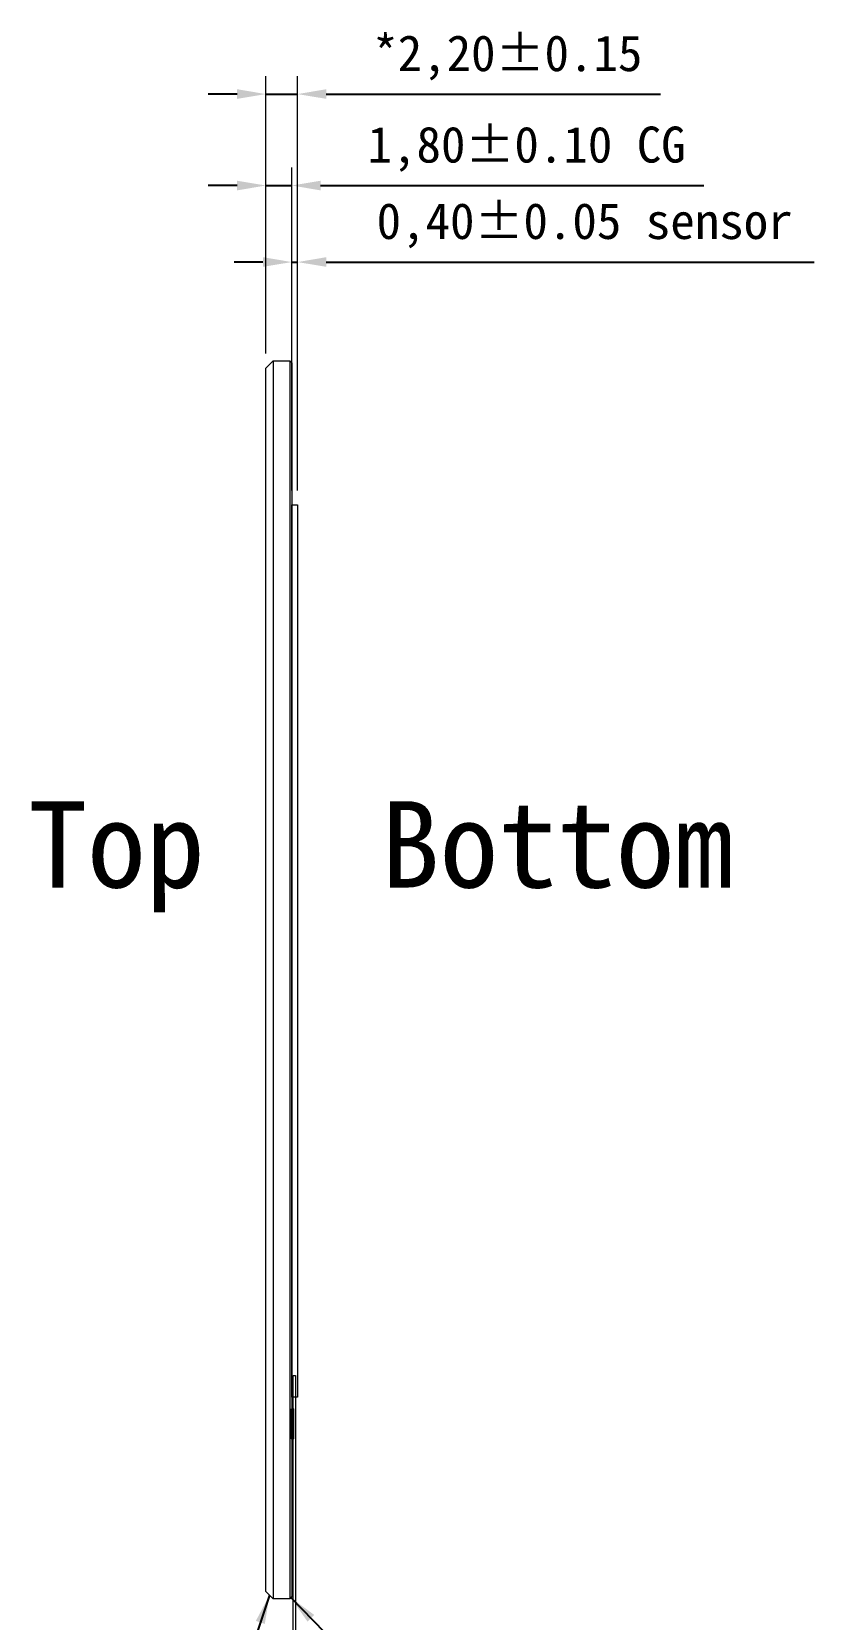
# Model space of a CAD drawing. Header units: millimetres. Extents: x 1950 to 4611, y 2266 to 2867.
# Drawn here: x 2160 to 2214.3, y 2668.8 to 2779.1 of the extents above; entities that cross this region are included whole.
import ezdxf

# ---------------------------------------------------------------- set-up
doc = ezdxf.new("R2010")
doc.units = ezdxf.units.MM
doc.layers.add('Adhesive', color=2, linetype='Continuous')
doc.layers.add('Dim', color=4, linetype='Continuous')
for name, color, linetype, lineweight in [('Cover Lens', 152, 'Continuous', 0), ('FPC', 30, 'Continuous', 0), ('Sensor', 6, 'Continuous', 0)]:
    doc.layers.add(name, color=color, linetype=linetype, lineweight=lineweight)
doc.styles.add('宋体', font='')
doc.styles.get('宋体').set_extended_font_data('SimSun')
doc.dimstyles.new('DIM', dxfattribs={"dimtxt": 2.5, "dimasz": 2, "dimexe": 1.25, "dimexo": 1, "dimgap": 1, "dimtad": 1, "dimzin": 1, "dimtxsty": '宋体', "dimcen": 2.5, "dimazin": 0, "dimtfac": 1, "dimtmove": 0, "dimatfit": 3, "dimfxl": 0, "dimlwe": 0, "dimarcsym": 0})

# ---------------------------------------------------------------- blocks, each defined once
blk = doc.blocks.new('*D261')
at = {"layer": 'Defpoints', "color": 0}
for p in [(2178.42, 2763.09), (2178.02, 2746.23), (2178.42, 2746.23)]:
    blk.add_point(p, dxfattribs=at)
at = {"layer": 'Dim', "color": 0, "lineweight": 0}
for p, q in [((2178.02, 2747.23), (2178.02, 2764.34)), ((2178.42, 2747.23), (2178.42, 2764.34))]:
    blk.add_line(p, q, dxfattribs=at)
at = {"layer": 'Dim', "color": 0, "lineweight": -2}
for p, q in [((2176.02, 2763.09), (2174.02, 2763.09)), ((2178.02, 2763.09), (2178.42, 2763.09)), ((2180.42, 2763.09), (2214.33, 2763.09))]:
    blk.add_line(p, q, dxfattribs=at)
at = {"layer": 'Dim', "color": 0}
for points in [[(2176.02, 2763.43), (2176.02, 2762.76), (2178.02, 2763.09)], [(2180.42, 2763.43), (2180.42, 2762.76), (2178.42, 2763.09)]]:
    blk.add_solid(points, dxfattribs=at)
at = {"layer": 'Dim', "color": 0, "insert": (2198.37, 2765.62), "char_height": 2.5, "attachment_point": 5, "style": '宋体'}
blk.add_mtext('0,40%%P0.05 sensor', dxfattribs=at)
blk = doc.blocks.new('*D262')
at = {"layer": 'Defpoints', "color": 0}
for p in [(2178.02, 2768.41), (2178.02, 2756.08), (2176.22, 2755.73)]:
    blk.add_point(p, dxfattribs=at)
at = {"layer": 'Dim', "color": 0, "lineweight": 0}
for p, q in [((2176.22, 2756.73), (2176.22, 2769.66)), ((2178.02, 2757.08), (2178.02, 2769.66))]:
    blk.add_line(p, q, dxfattribs=at)
at = {"layer": 'Dim', "color": 0, "lineweight": -2}
for p, q in [((2174.22, 2768.41), (2172.22, 2768.41)), ((2176.22, 2768.41), (2178.02, 2768.41)), ((2180.02, 2768.41), (2206.66, 2768.41))]:
    blk.add_line(p, q, dxfattribs=at)
at = {"layer": 'Dim', "color": 0}
for points in [[(2174.22, 2768.74), (2174.22, 2768.07), (2176.22, 2768.41)], [(2180.02, 2768.74), (2180.02, 2768.07), (2178.02, 2768.41)]]:
    blk.add_solid(points, dxfattribs=at)
at = {"layer": 'Dim', "color": 0, "insert": (2194.34, 2770.93), "char_height": 2.5, "attachment_point": 5, "style": '宋体'}
blk.add_mtext('1,80%%P0.10 CG', dxfattribs=at)
blk = doc.blocks.new('*D263')
at = {"layer": 'Defpoints', "color": 0}
for p in [(2178.42, 2774.76), (2176.22, 2755.73), (2178.42, 2746.23)]:
    blk.add_point(p, dxfattribs=at)
at = {"layer": 'Dim', "color": 0, "lineweight": 0}
for p, q in [((2176.22, 2756.73), (2176.22, 2776.01)), ((2178.42, 2747.23), (2178.42, 2776.01))]:
    blk.add_line(p, q, dxfattribs=at)
at = {"layer": 'Dim', "color": 0, "lineweight": -2}
for p, q in [((2174.22, 2774.76), (2172.22, 2774.76)), ((2176.22, 2774.76), (2178.42, 2774.76)), ((2180.42, 2774.76), (2203.63, 2774.76))]:
    blk.add_line(p, q, dxfattribs=at)
at = {"layer": 'Dim', "color": 0}
for points in [[(2174.22, 2775.1), (2174.22, 2774.43), (2176.22, 2774.76)], [(2180.42, 2775.1), (2180.42, 2774.43), (2178.42, 2774.76)]]:
    blk.add_solid(points, dxfattribs=at)
at = {"layer": 'Dim', "color": 0, "insert": (2193.03, 2777.28), "char_height": 2.5, "attachment_point": 5, "style": '宋体'}
blk.add_mtext('{\\C2;*}2,20%%P0.15', dxfattribs=at)

msp = doc.modelspace()

# ---------------------------------------------------------------- linework, layer by layer
at = {"layer": 'Adhesive'}
msp.add_lwpolyline([(2178.02309, 2683.43029), (2178.12309, 2683.43029), (2178.12309, 2681.33029), (2178.02309, 2681.33029)], close=True, dxfattribs=at)
at = {"layer": 'Cover Lens'}
for p, q in [((2176.72309, 2756.23029), (2176.72309, 2670.23029)), ((2177.87309, 2756.23029), (2177.87309, 2670.23029))]:
    msp.add_line(p, q, dxfattribs=at)
msp.add_lwpolyline([(2176.72309, 2756.23029), (2177.87309, 2756.23029), (2178.02309, 2756.08029), (2178.02309, 2670.38029), (2177.87309, 2670.23029), (2176.72309, 2670.23029), (2176.22309, 2670.73029), (2176.22309, 2755.73029)], close=True, dxfattribs=at)
at = {"layer": 'FPC', "lineweight": 0}
msp.add_lwpolyline([(2178.22309, 2646.80412), (2178.12309, 2646.80412), (2178.12309, 2685.73029), (2178.27309, 2685.73029), (2178.27309, 2649.80412), (2178.22309, 2649.80412)], close=True, dxfattribs=at)
at = {"layer": 'Sensor'}
msp.add_lwpolyline([(2178.02309, 2746.23029), (2178.42309, 2746.23029), (2178.42309, 2684.23029), (2178.02309, 2684.23029)], close=True, dxfattribs=at)

# ---------------------------------------------------------------- texts
at = {"layer": 'Dim', "color": 2, "lineweight": 0, "insert": (2184.21168, 2721.77408), "char_height": 6, "attachment_point": 5, "style": '宋体'}
msp.add_mtext('Top   Bottom', dxfattribs=at)

# ---------------------------------------------------------------- dimensions: what is measured, and where the dimension line sits
at = {"layer": 'Dim'}
for base, p1, p2, text, picture, middle in [((2178.42309, 2774.7627), (2176.22309, 2755.73029), (2178.42309, 2746.23029), '{\\C2;*}<>%%P0.15', '*D263', (2193.02726, 2777.28353)), ((2178.02309, 2768.40758), (2176.22309, 2755.73029), (2178.02309, 2756.08029), '<>%%P0.10 CG', '*D262', (2194.34253, 2770.92842)), ((2178.42309, 2763.09452), (2178.02309, 2746.23029), (2178.42309, 2746.23029), '<>%%P0.05 sensor', '*D261', (2198.37448, 2765.61535))]:
    dim = msp.add_linear_dim(base=base, p1=p1, p2=p2, text=text, dimstyle='DIM', dxfattribs=at)
    dim.commit()
    dim.dimension.update_dxf_attribs({"geometry": picture, "text_midpoint": middle})

# ---------------------------------------------------------------- leaders
at = {"layer": 'Dim', "linetype": 'ByBlock', "lineweight": 0}
for points in [[(2176.47309, 2670.48029), (2172.77324, 2659.48507), (2203.07077, 2659.48507)], [(2177.94809, 2670.30529), (2184.51809, 2663.58734), (2205.6074, 2663.58734)]]:
    msp.add_leader(points, dimstyle='DIM', override={"dimgap": 1, "dimtad": 0}, dxfattribs=at)

doc.saveas('drawing.dxf')
